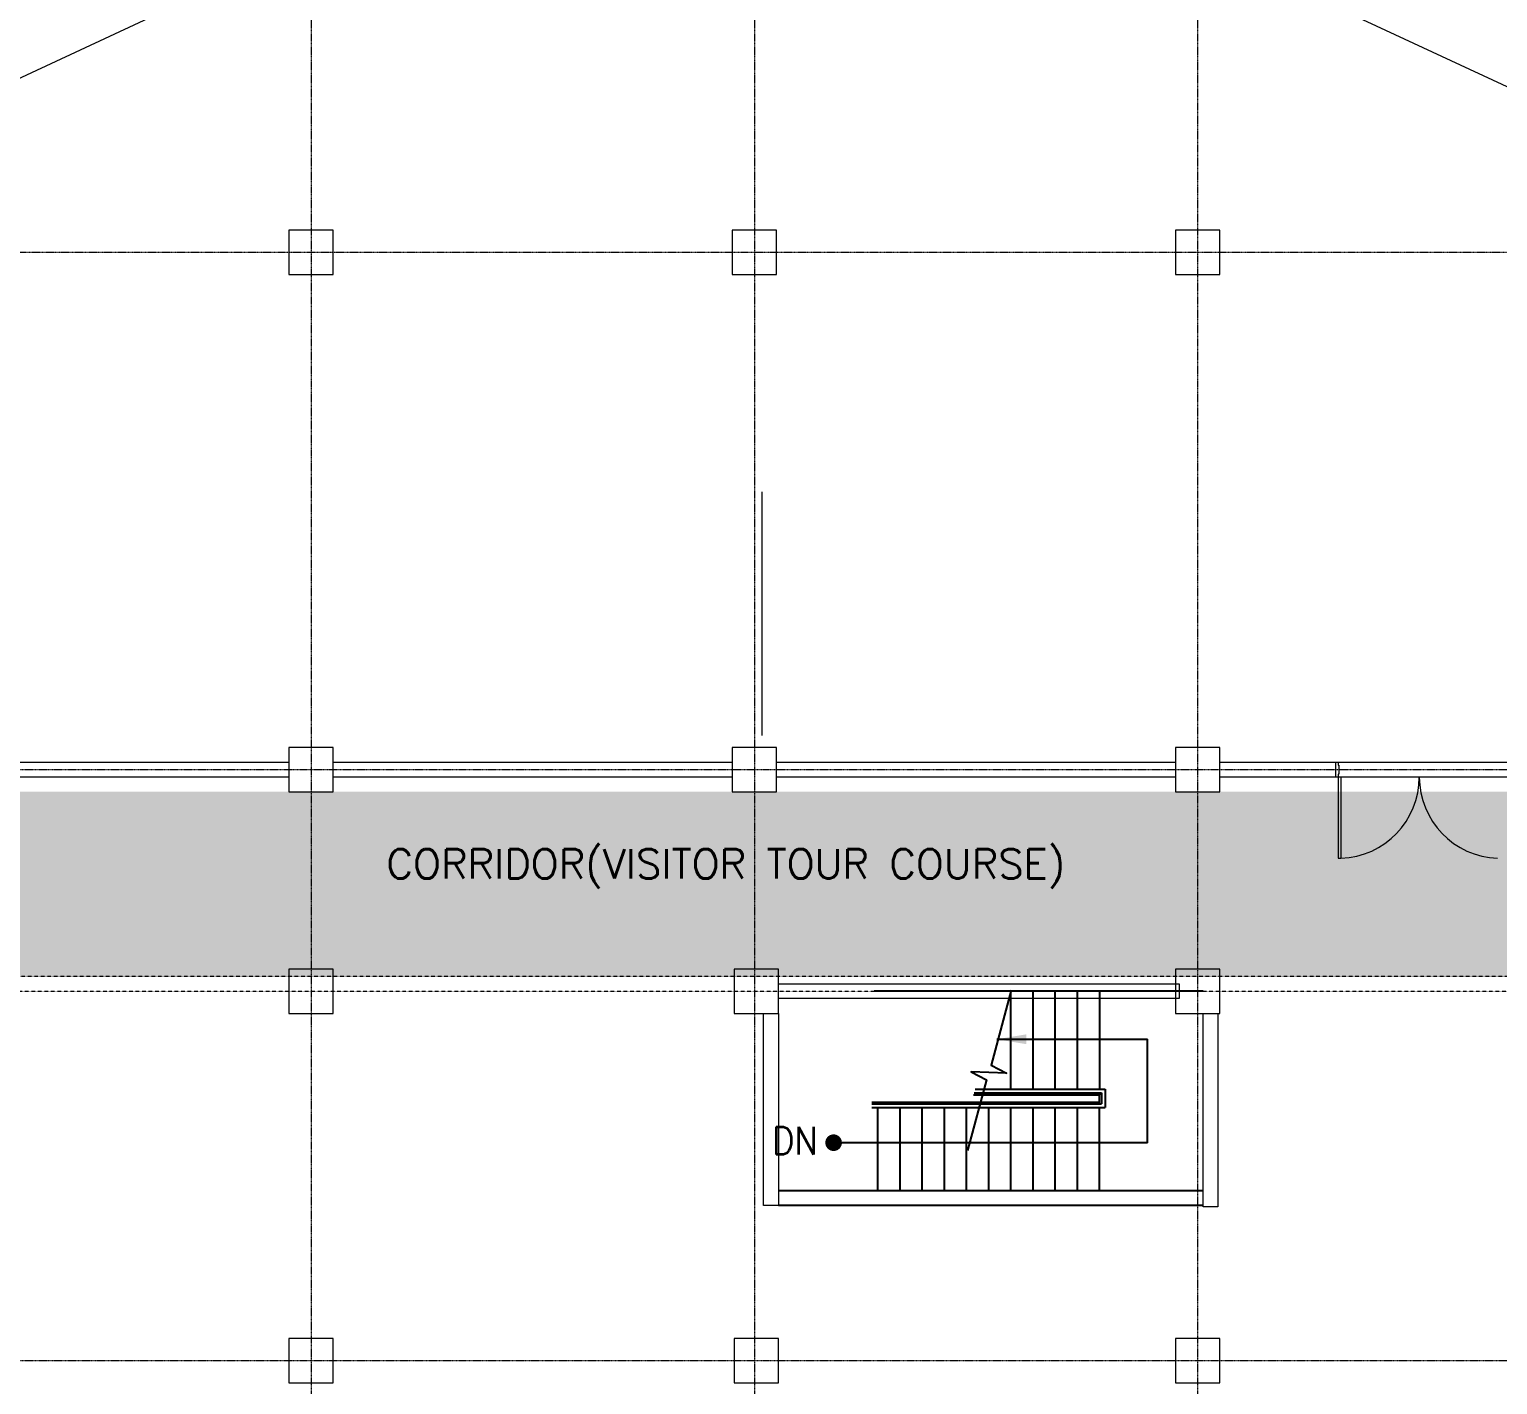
# Model space of a CAD drawing. Extents: x -59767 to 1106559, y -1290 to 1129522.
# Drawn here: x 82396 to 102268, y 431968 to 450313 of the extents above; entities that cross this region are included whole.
import ezdxf
from ezdxf.enums import TextEntityAlignment as Align

# ---------------------------------------------------------------- set-up
doc = ezdxf.new("R2010")
doc.units = 0
doc.linetypes.add('CENTER', pattern=[2, 1.25, -0.25, 0.25, -0.25])
doc.linetypes.add('HIDDEN', pattern=[0.375, 0.25, -0.125])
doc.layers.get('0').update_dxf_attribs({"linetype": 'CONTINUOUS', "lineweight": 9})
for name, color, linetype, lineweight in [('100', 2, 'CONTINUOUS', 9), ('COLUMN', 2, 'CONTINUOUS', 9), ('DRY WALL', 254, 'HIDDEN', 9), ('TEXT', 3, 'CONTINUOUS', 9), ('WALL', 7, 'CONTINUOUS', 9), ('WALL_200', 3, 'CONTINUOUS', 9), ('중간선', 5, 'CONTINUOUS', 9), ('중심선', 1, 'CENTER', 9)]:
    doc.layers.add(name, color=color, linetype=linetype, lineweight=lineweight)
doc.layers.add('HATCH', color=6, linetype='CONTINUOUS')
doc.styles.add('ROMANS', font='romans.shx', dxfattribs={"bigfont": 'whgtxt.shx'})
doc.styles.get("Standard").update_dxf_attribs({"font": 'romans.shx', "bigfont": 'whtgtxt.shx'})

# ---------------------------------------------------------------- blocks, each defined once
blk = doc.blocks.new('column600')
at = {"layer": 'COLUMN', "linetype": 'Continuous'}
blk.add_lwpolyline([(-300, -300), (300, -300), (300, 300), (-300, 300)], close=True, dxfattribs=at)
blk = doc.blocks.new('ARR')
blk.add_solid([(3, -0.5), (3, 0.5), (0, 0)])

msp = doc.modelspace()

# ---------------------------------------------------------------- hatches: boundary and pattern name
at = {"layer": '중간선', "transparency": 33554585}
h = msp.add_hatch(dxfattribs=at)
h.set_pattern_fill('DOTS', color=6, scale=100)
h.set_pattern_definition([(0, (-153659.02, 0), (79.375, 158.75), [0, -158.75])])
h.paths.add_polyline_path([(62206.8, 437492.8), (147155.5, 437492.8), (147155.5, 431342.8), (135156.3, 431342.8), (135155.8, 408342.9), (110306.8, 408342.9), (110306.8, 413342.8), (42731.8, 413342.8), (42731.8, 411042.9), (107706.8, 411042.9), (107706.8, 405943.1), (137455.8, 405943.1), (137455.8, 425942.8), (149156.8, 425942.8), (149156.8, 437492.8), (154558.2, 437492.8), (154558.2, 439992.8), (140556.3, 439992.8), (140556.3, 447592.8), (140556.8, 447592.8), (140556.8, 458268.2), (152605.7, 458268.2), (152607, 460992.8), (134958.2, 460992.8), (134958.2, 458267.7), (138156.7, 458267.7), (138156.7, 453992.8), (138156.7, 449230.7), (138156.7, 449192.8), (138156.7, 439992.8), (62200.3, 439993.6)])

# ---------------------------------------------------------------- linework, layer by layer
at = {"layer": '100'}
msp.add_line((92310.4, 444054.7), (92310.4, 440754.7), dxfattribs=at)
at = {"layer": 'DRY WALL', "linetype": 'HIDDEN', "lineweight": 9, "ltscale": 0.5}
msp.add_lwpolyline([(62208.2, 437292.8), (146759.6, 437292.8), (146759.6, 437492.8), (62208.2, 437492.8)], close=True, dxfattribs=at)
at = {"layer": 'HATCH', "color": 7}
for p, q in [((98282.7, 437292.8), (93831.8, 437292.8)), ((95681, 435967.8), (95681, 437292.8)), ((95981, 435967.8), (95981, 437292.8)), ((96281, 435967.8), (96281, 437292.8)), ((96581, 435967.8), (96581, 437292.8)), ((96881, 437292.8), (96881, 435967.8)), ((95490.3, 436642.8), (97531, 436642.8)), ((97531, 435242.8), (97531, 436642.8)), ((95174.5, 435892.8), (96881, 435892.8)), ((95181.2, 435917.8), (96906, 435917.8)), ((95194.6, 435967.8), (96956, 435967.8)), ((96581, 435892.8), (96581, 435917.8)), ((96881, 435917.8), (96881, 435892.8)), ((96881, 435767.8), (96881, 435892.8)), ((96906, 435917.8), (96906, 435767.8)), ((96956, 435967.8), (96956, 435717.8)), ((93797.9, 435792.8), (96881, 435792.8)), ((93797.9, 435767.8), (96906, 435767.8)), ((93797.9, 435717.8), (96956, 435717.8)), ((93881, 434592.8), (93881, 435717.8)), ((94181, 434592.8), (94181, 435717.8)), ((94481, 434592.8), (94481, 435717.8)), ((94781, 434592.8), (94781, 435717.8)), ((95081, 434592.8), (95081, 435717.8)), ((95381, 434592.8), (95381, 435717.8)), ((95681, 434592.8), (95681, 435717.8)), ((95981, 434592.8), (95981, 435717.8)), ((96281, 434592.8), (96281, 435717.8)), ((96581, 435767.8), (96581, 435792.8)), ((96581, 434592.8), (96581, 435717.8)), ((96881, 434592.8), (96881, 435717.8)), ((97531, 435242.8), (93224.7, 435242.8)), ((98282.9, 434592.8), (92533.2, 434592.8)), ((98282.9, 434391.5, -1), (92533.2, 434391.5, -0.1))]:
    msp.add_line(p, q, dxfattribs=at)
msp.add_lwpolyline([(95685.7, 437309.3), (95413.4, 436293), (95621.2, 436182.7), (95381, 436192.7), (95140.7, 436202.8), (95348.5, 436092.5), (95092.4, 435136.6)], dxfattribs=at)
at = {"layer": 'HATCH', "color": 7, "const_width": 112.5}
msp.add_lwpolyline([(93337.2, 435242.8, -1), (93224.7, 435242.8, -1)], format="xyb", close=True, dxfattribs=at)
at = {"layer": 'WALL', "color": 0}
for p, q in [((100080.2, 440212.8), (100080.2, 440372.8)), ((100108.2, 440192.8), (100108.2, 439092.8)), ((100148.2, 440192.8), (100108.2, 440192.8)), ((100148.2, 440192.8), (100148.2, 439092.8)), ((100108.2, 439092.8), (100148.2, 439092.8))]:
    msp.add_line(p, q, dxfattribs=at)
msp.add_lwpolyline([(100080.2, 440192.8), (100080.2, 440392.8), (100108.2, 440392.8), (100108.2, 440352.8), (100120.2, 440352.8), (100120.2, 440232.8), (100108.2, 440232.8), (100108.2, 440192.8)], close=True, dxfattribs=at)
for centre, start, end in [((100108.2, 440192.8), 272.08394, 0), ((102308.2, 440192.8), 180, 267.91606)]:
    msp.add_arc(centre, 1100, start, end, dxfattribs=at)
at = {"layer": 'WALL_200', "ltscale": 0.5}
for points in [[(80508.2, 440392.8), (85908.2, 440392.8), (85908.2, 440192.8), (80508.2, 440192.8)], [(86508.2, 440392.8), (91908.2, 440392.8), (91908.2, 440192.8), (86508.2, 440192.8)], [(92508.2, 440392.8), (97908.2, 440392.8), (97908.2, 440192.8), (92508.2, 440192.8)], [(98508.2, 440392.8), (103908.2, 440392.8), (103908.2, 440192.8), (98508.2, 440192.8)], [(92533.2, 437392.8), (97958.2, 437392.8), (97958.2, 437192.8), (92533.2, 437192.8)], [(92533.2, 436992.8), (92533.2, 434391.5), (92333.2, 434391.5), (92333.2, 436992.8)], [(98482.9, 436992.8), (98482.9, 434373.2), (98282.9, 434373.2), (98282.9, 436992.8)]]:
    msp.add_lwpolyline(points, close=True, dxfattribs=at)
at = {"layer": '중간선'}
for p, q in [((62208.2, 440292.8), (122208.2, 468292.8)), ((62208.2, 468292.8), (122208.2, 440292.8))]:
    msp.add_line(p, q, dxfattribs=at)
at = {"layer": '중심선'}
for p, q in [((86208.2, 469140.2), (86208.2, 405642.8)), ((92208.2, 469140.2), (92208.2, 405642.8)), ((98208.2, 469140.2), (98208.2, 405642.8)), ((154858.2, 447292.8), (62208.2, 447292.8)), ((62208.2, 440292.8), (154858.2, 440292.8)), ((62208.2, 432292.8), (154858.2, 432292.8))]:
    msp.add_line(p, q, dxfattribs=at)

# ---------------------------------------------------------------- block references
at = {"layer": 'COLUMN', "linetype": 'Continuous'}
for p in [(86208, 447292.8), (92208, 447292.8), (98208, 447292.8), (86208.2, 440292.8), (92208.2, 440292.8), (98208.2, 440292.8), (86208.2, 437292.8), (92233.2, 437292.8), (92233.2, 437292.8), (98208.2, 437292.8), (98208.2, 437292.8), (86208.2, 432292.8), (92233.2, 432292.8), (92233.2, 432292.8), (98208.2, 432292.8), (98208.2, 432292.8)]:
    msp.add_blockref('column600', p, dxfattribs=at)
at = {"layer": 'HATCH', "color": 7, "xscale": 133.3333333333333, "yscale": 133.3333333333333, "zscale": 133.3333333333333}
msp.add_blockref('ARR', (95490.3, 436642.8), dxfattribs=at)

# ---------------------------------------------------------------- texts
at = {"layer": 'HATCH', "color": 7, "style": 'ROMANS', "width": 0.9}
msp.add_text('DN', height=375, dxfattribs=at).set_placement((92445.6, 435084.4))
at = {"layer": 'TEXT', "lineweight": 9}
msp.add_text('CORRIDOR(VISITOR TOUR COURSE)', height=400, dxfattribs=at).set_placement((87229.1, 438697.5), align=Align.BOTTOM_LEFT)

doc.saveas('drawing.dxf')
